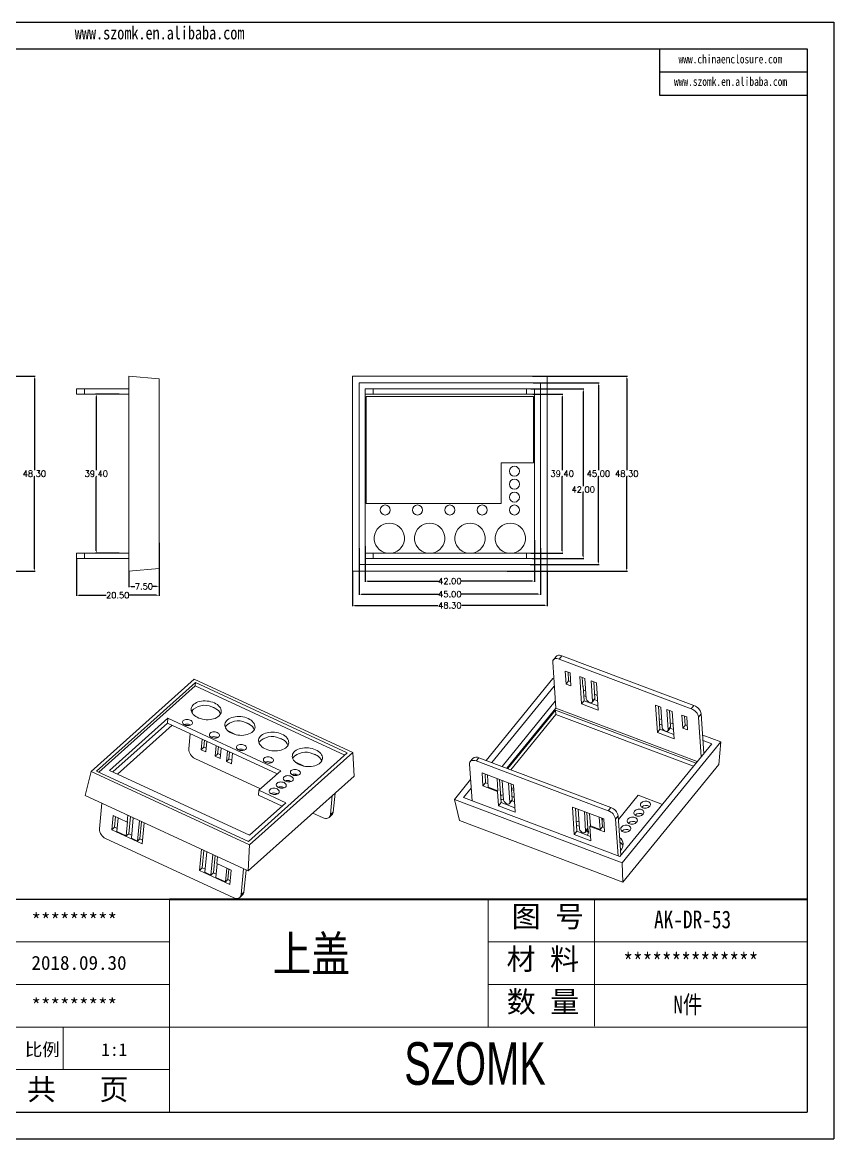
# Model space of a CAD drawing. Header units: inches. Extents: x 1392 to 2711, y 573 to 968.
# Drawn here: x 2183.6 to 2384.7, y 573 to 849.5 of the extents above; entities that cross this region are included whole.
import ezdxf

# ---------------------------------------------------------------- set-up
doc = ezdxf.new("R2010")
doc.units = ezdxf.units.IN
doc.layers.add('文字', color=81, linetype='Continuous')
doc.layers.add('粗实线', color=7, linetype='Continuous', lineweight=30)
doc.layers.add('细实线', color=3, linetype='Continuous', lineweight=9)
doc.styles.get("Standard").update_dxf_attribs({"font": 'txt', "bigfont": 'gbcbig.shx'})
doc.styles.add('宋体', font='', dxfattribs={"width": 0.8, "height": 3.5})
doc.styles.add('长仿宋', font='', dxfattribs={"width": 0.7, "height": 4})
doc.styles.get('宋体').set_extended_font_data('SimSun')
doc.styles.get('长仿宋').set_extended_font_data('SimSun')
doc.dimstyles.new('2', dxfattribs={"dimtxt": 1.5, "dimasz": 0.6, "dimexe": 0.18, "dimexo": 0.0625, "dimgap": 0.09, "dimtad": 0, "dimtih": 1, "dimtoh": 1, "dimzin": 0, "dimdsep": 46, "dimtxsty": 'Standard', "dimcen": 0, "dimadec": 0, "dimazin": 2, "dimtfac": 1, "dimtofl": 0, "dimtmove": 0, "dimatfit": 3, "dimfxl": 1, "dimtolj": 1, "dimtzin": 0, "dimarcsym": 0})

# ---------------------------------------------------------------- blocks, each defined once
blk = doc.blocks.new('*D318')
at = {"color": 0, "lineweight": -2, "transparency": 16777216}
for p, q in [((2162.52, 761.83), (2186.8, 761.83)), ((2186.62, 761.23), (2186.62, 738.52)), ((2186.62, 714.13), (2186.62, 736.84)), ((2157.01, 713.53), (2186.8, 713.53))]:
    blk.add_line(p, q, dxfattribs=at)
at = {"color": 0, "transparency": 16777216}
for points in [[(2186.52, 761.23), (2186.72, 761.23), (2186.62, 761.83)], [(2186.52, 714.13), (2186.72, 714.13), (2186.62, 713.53)]]:
    blk.add_solid(points, dxfattribs=at)
at = {"layer": 'Defpoints', "color": 0, "transparency": 16777216}
for p in [(2162.46, 761.83), (2186.62, 761.83), (2156.95, 713.53)]:
    blk.add_point(p, dxfattribs=at)
at = {"color": 0, "transparency": 16777216, "insert": (2186.62, 737.68), "char_height": 1.5, "attachment_point": 5}
blk.add_mtext('\\A1;48.30', dxfattribs=at)
blk = doc.blocks.new('*D327')
at = {"color": 0, "lineweight": -2, "transparency": 16777216}
for p, q in [((2210.02, 713.47), (2210.02, 709.58)), ((2217.52, 714.12), (2217.52, 709.58)), ((2210.62, 709.76), (2211.55, 709.76)), ((2216.92, 709.76), (2215.98, 709.76))]:
    blk.add_line(p, q, dxfattribs=at)
at = {"color": 0, "transparency": 16777216}
for points in [[(2210.62, 709.86), (2210.62, 709.66), (2210.02, 709.76)], [(2216.92, 709.86), (2216.92, 709.66), (2217.52, 709.76)]]:
    blk.add_solid(points, dxfattribs=at)
at = {"layer": 'Defpoints', "color": 0, "transparency": 16777216}
for p in [(2210.02, 713.53), (2217.52, 714.18), (2217.52, 709.76)]:
    blk.add_point(p, dxfattribs=at)
at = {"color": 0, "transparency": 16777216, "insert": (2213.77, 709.76), "char_height": 1.5, "attachment_point": 5}
blk.add_mtext('\\A1;7.50', dxfattribs=at)
blk = doc.blocks.new('*D328')
at = {"color": 0, "lineweight": -2, "transparency": 16777216}
for p, q in [((2217.52, 720.52), (2217.52, 707.39)), ((2197.02, 716.62), (2197.02, 707.39)), ((2197.62, 707.57), (2204.43, 707.57)), ((2216.92, 707.57), (2210.11, 707.57))]:
    blk.add_line(p, q, dxfattribs=at)
at = {"color": 0, "transparency": 16777216}
for points in [[(2197.62, 707.67), (2197.62, 707.47), (2197.02, 707.57)], [(2216.92, 707.67), (2216.92, 707.47), (2217.52, 707.57)]]:
    blk.add_solid(points, dxfattribs=at)
at = {"layer": 'Defpoints', "color": 0, "transparency": 16777216}
for p in [(2217.52, 720.59), (2197.02, 716.68), (2217.52, 707.57)]:
    blk.add_point(p, dxfattribs=at)
at = {"color": 0, "transparency": 16777216, "insert": (2207.27, 707.57), "char_height": 1.5, "attachment_point": 5}
blk.add_mtext('\\A1;20.50', dxfattribs=at)
blk = doc.blocks.new('*D329')
at = {"color": 0, "lineweight": -2, "transparency": 16777216}
for p, q in [((2207.67, 757.38), (2201.78, 757.38)), ((2201.96, 756.78), (2201.96, 738.52)), ((2201.96, 718.58), (2201.96, 736.84)), ((2207.67, 717.98), (2201.78, 717.98))]:
    blk.add_line(p, q, dxfattribs=at)
at = {"color": 0, "transparency": 16777216}
for points in [[(2201.86, 756.78), (2202.06, 756.78), (2201.96, 757.38)], [(2201.86, 718.58), (2202.06, 718.58), (2201.96, 717.98)]]:
    blk.add_solid(points, dxfattribs=at)
at = {"layer": 'Defpoints', "color": 0, "transparency": 16777216}
for p in [(2207.73, 757.38), (2201.96, 717.98), (2207.73, 717.98)]:
    blk.add_point(p, dxfattribs=at)
at = {"color": 0, "transparency": 16777216, "insert": (2201.96, 737.68), "char_height": 1.5, "attachment_point": 5}
blk.add_mtext('\\A1;39.40', dxfattribs=at)
blk = doc.blocks.new('*D343')
at = {"color": 0, "lineweight": -2, "transparency": 16777216}
for p, q in [((2268.57, 719.74), (2268.57, 710.9)), ((2310.57, 721.18), (2310.57, 710.9)), ((2269.17, 711.08), (2286.73, 711.08)), ((2309.97, 711.08), (2292.41, 711.08))]:
    blk.add_line(p, q, dxfattribs=at)
at = {"color": 0, "transparency": 16777216}
for points in [[(2269.17, 711.18), (2269.17, 710.98), (2268.57, 711.08)], [(2309.97, 711.18), (2309.97, 710.98), (2310.57, 711.08)]]:
    blk.add_solid(points, dxfattribs=at)
at = {"layer": 'Defpoints', "color": 0, "transparency": 16777216}
for p in [(2268.57, 719.8), (2310.57, 721.24), (2310.57, 711.08)]:
    blk.add_point(p, dxfattribs=at)
at = {"color": 0, "transparency": 16777216, "insert": (2289.57, 711.08), "char_height": 1.5, "attachment_point": 5}
blk.add_mtext('\\A1;42.00', dxfattribs=at)
blk = doc.blocks.new('*D344')
at = {"color": 0, "lineweight": -2, "transparency": 16777216}
for p, q in [((2267.07, 719.26), (2267.07, 707.65)), ((2312.07, 719.26), (2312.07, 707.65)), ((2267.67, 707.83), (2286.73, 707.83)), ((2311.47, 707.83), (2292.41, 707.83))]:
    blk.add_line(p, q, dxfattribs=at)
at = {"color": 0, "transparency": 16777216}
for points in [[(2267.67, 707.93), (2267.67, 707.73), (2267.07, 707.83)], [(2311.47, 707.93), (2311.47, 707.73), (2312.07, 707.83)]]:
    blk.add_solid(points, dxfattribs=at)
at = {"layer": 'Defpoints', "color": 0, "transparency": 16777216}
for p in [(2267.07, 719.33), (2312.07, 719.33), (2312.07, 707.83)]:
    blk.add_point(p, dxfattribs=at)
at = {"color": 0, "transparency": 16777216, "insert": (2289.57, 707.83), "char_height": 1.5, "attachment_point": 5}
blk.add_mtext('\\A1;45.00', dxfattribs=at)
blk = doc.blocks.new('*D345')
at = {"color": 0, "lineweight": -2, "transparency": 16777216}
for p, q in [((2265.42, 713.47), (2265.42, 704.87)), ((2313.72, 713.47), (2313.72, 704.87)), ((2266.02, 705.05), (2286.61, 705.05)), ((2313.12, 705.05), (2292.54, 705.05))]:
    blk.add_line(p, q, dxfattribs=at)
at = {"color": 0, "transparency": 16777216}
for points in [[(2266.02, 705.15), (2266.02, 704.95), (2265.42, 705.05)], [(2313.12, 705.15), (2313.12, 704.95), (2313.72, 705.05)]]:
    blk.add_solid(points, dxfattribs=at)
at = {"layer": 'Defpoints', "color": 0, "transparency": 16777216}
for p in [(2265.42, 713.53), (2313.72, 713.53), (2265.42, 705.05)]:
    blk.add_point(p, dxfattribs=at)
at = {"color": 0, "transparency": 16777216, "insert": (2289.57, 705.05), "char_height": 1.5, "attachment_point": 5}
blk.add_mtext('\\A1;48.30', dxfattribs=at)
blk = doc.blocks.new('*D346')
at = {"color": 0, "lineweight": -2, "transparency": 16777216}
for p, q in [((2310.18, 757.38), (2317.59, 757.38)), ((2317.41, 756.78), (2317.41, 738.52)), ((2317.41, 718.58), (2317.41, 736.84)), ((2309.63, 717.98), (2317.59, 717.98))]:
    blk.add_line(p, q, dxfattribs=at)
at = {"color": 0, "transparency": 16777216}
for points in [[(2317.31, 756.78), (2317.51, 756.78), (2317.41, 757.38)], [(2317.31, 718.58), (2317.51, 718.58), (2317.41, 717.98)]]:
    blk.add_solid(points, dxfattribs=at)
at = {"layer": 'Defpoints', "color": 0, "transparency": 16777216}
for p in [(2310.12, 757.38), (2317.41, 757.38), (2309.57, 717.98)]:
    blk.add_point(p, dxfattribs=at)
at = {"color": 0, "transparency": 16777216, "insert": (2317.41, 737.68), "char_height": 1.5, "attachment_point": 5}
blk.add_mtext('\\A1;39.40', dxfattribs=at)
blk = doc.blocks.new('*D347')
at = {"color": 0, "lineweight": -2, "transparency": 16777216}
for p, q in [((2309.63, 758.68), (2322.81, 758.68)), ((2322.63, 758.08), (2322.63, 734.6)), ((2322.63, 717.28), (2322.63, 732.92)), ((2310.03, 716.68), (2322.81, 716.68))]:
    blk.add_line(p, q, dxfattribs=at)
at = {"color": 0, "transparency": 16777216}
for points in [[(2322.53, 758.08), (2322.73, 758.08), (2322.63, 758.68)], [(2322.53, 717.28), (2322.73, 717.28), (2322.63, 716.68)]]:
    blk.add_solid(points, dxfattribs=at)
at = {"layer": 'Defpoints', "color": 0, "transparency": 16777216}
for p in [(2309.57, 758.68), (2309.97, 716.68), (2322.63, 716.68)]:
    blk.add_point(p, dxfattribs=at)
at = {"color": 0, "transparency": 16777216, "insert": (2322.63, 733.76), "char_height": 1.5, "attachment_point": 5}
blk.add_mtext('\\A1;42.00', dxfattribs=at)
blk = doc.blocks.new('*D348')
at = {"color": 0, "lineweight": -2, "transparency": 16777216}
for p, q in [((2310.25, 760.18), (2326.57, 760.18)), ((2326.39, 759.58), (2326.39, 738.52)), ((2326.39, 715.78), (2326.39, 736.84)), ((2309.51, 715.18), (2326.57, 715.18))]:
    blk.add_line(p, q, dxfattribs=at)
at = {"color": 0, "transparency": 16777216}
for points in [[(2326.29, 759.58), (2326.49, 759.58), (2326.39, 760.18)], [(2326.29, 715.78), (2326.49, 715.78), (2326.39, 715.18)]]:
    blk.add_solid(points, dxfattribs=at)
at = {"layer": 'Defpoints', "color": 0, "transparency": 16777216}
for p in [(2310.19, 760.18), (2326.39, 760.18), (2309.45, 715.18)]:
    blk.add_point(p, dxfattribs=at)
at = {"color": 0, "transparency": 16777216, "insert": (2326.39, 737.68), "char_height": 1.5, "attachment_point": 5}
blk.add_mtext('\\A1;45.00', dxfattribs=at)
blk = doc.blocks.new('*D349')
at = {"color": 0, "lineweight": -2, "transparency": 16777216}
for p, q in [((2310.06, 761.83), (2333.6, 761.83)), ((2333.42, 761.23), (2333.42, 738.52)), ((2333.42, 714.13), (2333.42, 736.84)), ((2303.81, 713.53), (2333.6, 713.53))]:
    blk.add_line(p, q, dxfattribs=at)
at = {"color": 0, "transparency": 16777216}
for points in [[(2333.32, 761.23), (2333.52, 761.23), (2333.42, 761.83)], [(2333.32, 714.13), (2333.52, 714.13), (2333.42, 713.53)]]:
    blk.add_solid(points, dxfattribs=at)
at = {"layer": 'Defpoints', "color": 0, "transparency": 16777216}
for p in [(2310, 761.83), (2333.42, 761.83), (2303.74, 713.53)]:
    blk.add_point(p, dxfattribs=at)
at = {"color": 0, "transparency": 16777216, "insert": (2333.42, 737.68), "char_height": 1.5, "attachment_point": 5}
blk.add_mtext('\\A1;48.30', dxfattribs=at)

msp = doc.modelspace()

# ---------------------------------------------------------------- linework, layer by layer
for p, q in [((1993.597, 849.489), (2384.692, 849.489)), ((2384.692, 849.489), (2384.692, 572.957)), ((2003.717, 842.905), (2378.108, 842.905)), ((2341.53, 842.905), (2341.53, 831.474)), ((2378.108, 842.905), (2378.108, 579.541)), ((2341.53, 837.189), (2378.108, 837.189)), ((2341.53, 831.474), (2378.108, 831.474)), ((2220.09, 632.214), (2141.081, 632.214)), ((2003.717, 579.541), (2378.108, 579.541)), ((1993.597, 572.957), (2384.692, 572.957))]:
    msp.add_line(p, q)
at = {"color": 7, "linetype": 'Continuous', "lineweight": 15}
for p, q in [((2210.018, 713.535), (2210.018, 761.835)), ((2210.018, 761.835), (2217.518, 761.185)), ((2217.518, 714.185), (2217.518, 761.185)), ((2265.422, 761.835), (2265.422, 713.535)), ((2313.722, 761.835), (2265.422, 761.835)), ((2313.722, 713.535), (2313.722, 761.835)), ((2197.018, 757.385), (2197.018, 758.685)), ((2199.018, 758.685), (2197.018, 758.685)), ((2199.018, 758.685), (2199.018, 757.385)), ((2199.018, 758.685), (2210.018, 758.685)), ((2267.072, 760.185), (2312.072, 760.185)), ((2267.072, 715.185), (2267.072, 760.185)), ((2270.572, 758.685), (2268.572, 758.685)), ((2268.572, 757.385), (2268.572, 758.685)), ((2270.572, 758.685), (2270.572, 757.385)), ((2308.572, 758.685), (2270.572, 758.685)), ((2308.572, 757.385), (2308.572, 758.685)), ((2310.572, 758.685), (2308.572, 758.685)), ((2310.572, 758.685), (2310.572, 757.385)), ((2312.072, 760.185), (2312.072, 715.185)), ((2197.018, 757.385), (2199.018, 757.385)), ((2210.018, 757.385), (2199.018, 757.385)), ((2268.572, 757.385), (2270.572, 757.385)), ((2268.572, 757.385), (2268.572, 717.985)), ((2268.822, 756.835), (2268.822, 730.335)), ((2310.322, 756.835), (2268.822, 756.835)), ((2270.572, 757.385), (2308.572, 757.385)), ((2308.572, 757.385), (2310.572, 757.385)), ((2310.322, 740.335), (2310.322, 756.835)), ((2310.572, 757.385), (2310.572, 717.985)), ((2302.322, 730.335), (2302.322, 740.335)), ((2302.322, 740.335), (2310.322, 740.335)), ((2268.822, 730.335), (2302.322, 730.335)), ((2197.018, 716.685), (2197.018, 717.985)), ((2197.018, 717.985), (2199.018, 717.985)), ((2197.018, 716.685), (2199.018, 716.685)), ((2199.018, 716.685), (2199.018, 717.985)), ((2199.018, 717.985), (2210.018, 717.985)), ((2199.018, 716.685), (2210.018, 716.685)), ((2268.572, 716.685), (2268.572, 717.985)), ((2268.572, 717.985), (2270.572, 717.985)), ((2268.572, 716.685), (2270.572, 716.685)), ((2270.572, 717.985), (2270.572, 716.685)), ((2270.572, 717.985), (2308.572, 717.985)), ((2270.572, 716.685), (2308.572, 716.685)), ((2308.572, 717.985), (2310.572, 717.985)), ((2308.572, 716.685), (2308.572, 717.985)), ((2308.572, 716.685), (2310.572, 716.685)), ((2310.572, 716.685), (2310.572, 717.985)), ((2210.018, 713.535), (2217.518, 714.185)), ((2265.422, 713.535), (2313.722, 713.535)), ((2312.072, 715.185), (2267.072, 715.185)), ((2315.889, 692.408), (2315.231, 691.601)), ((2317.343, 692.572), (2316.686, 691.766)), ((2316.686, 691.766), (2349.416, 679.429)), ((2350.074, 680.235), (2317.343, 692.572)), ((2315.059, 690.987), (2315.822, 679.56)), ((2318.145, 688.779), (2318.359, 685.565)), ((2319.351, 688.325), (2318.145, 688.779)), ((2200.672, 663.905), (2226.25, 686.794)), ((2202.052, 664.005), (2226.541, 685.92)), ((2226.25, 686.794), (2265.524, 668.602)), ((2226.541, 685.92), (2226.467, 685.137)), ((2226.541, 685.92), (2264.145, 668.502)), ((2315.121, 686.913), (2298.587, 666.642)), ((2315.336, 686.832), (2315.121, 686.913)), ((2318.359, 685.565), (2319.017, 686.372)), ((2319.017, 686.372), (2318.874, 688.504)), ((2319.493, 686.192), (2319.017, 686.372)), ((2319.565, 685.111), (2319.351, 688.325)), ((2323.054, 686.929), (2321.762, 687.416)), ((2321.762, 687.416), (2322.215, 680.631)), ((2322.533, 684.884), (2322.38, 687.183)), ((2323.388, 681.929), (2323.054, 686.929)), ((2325.897, 685.857), (2324.605, 686.344)), ((2324.605, 686.344), (2324.938, 681.345)), ((2325.495, 682.027), (2325.222, 686.111)), ((2326.35, 679.073), (2325.897, 685.857)), ((2202.579, 663.761), (2226.467, 685.137)), ((2226.467, 685.137), (2263.543, 667.964)), ((2300.008, 666.106), (2315.455, 685.045)), ((2318.359, 685.565), (2319.565, 685.111)), ((2322.634, 685.008), (2322.522, 685.05)), ((2322.634, 685.008), (2322.533, 684.884)), ((2322.873, 681.437), (2322.634, 685.008)), ((2323.26, 683.845), (2322.698, 684.057)), ((2302.515, 665.161), (2315.703, 681.332)), ((2322.873, 681.437), (2322.215, 680.631)), ((2322.215, 680.631), (2326.35, 679.073)), ((2322.79, 682.685), (2323.352, 682.473)), ((2326.277, 680.154), (2322.873, 681.437)), ((2324.861, 681.068), (2325.417, 681.751)), ((2324.938, 681.345), (2325.495, 682.027)), ((2325.382, 681.708), (2326.194, 681.402)), ((2326.103, 682.774), (2325.428, 683.028)), ((2340.539, 680.338), (2341.831, 679.851)), ((2340.539, 680.338), (2340.992, 673.554)), ((2225.818, 679.216), (2225.739, 678.387)), ((2231.608, 679.459), (2230.588, 679.932)), ((2315.822, 679.56), (2303.71, 664.711)), ((2315.759, 679.138), (2303.925, 664.63)), ((2315.83, 678.067), (2304.648, 664.357)), ((2350.601, 666.005), (2315.759, 679.138)), ((2315.759, 679.138), (2315.83, 678.067)), ((2315.822, 679.56), (2350.879, 666.346)), ((2349.95, 665.207), (2315.83, 678.067)), ((2341.65, 674.36), (2341.269, 680.063)), ((2342.165, 674.852), (2341.831, 679.851)), ((2343.382, 679.267), (2344.674, 678.78)), ((2343.382, 679.267), (2343.715, 674.268)), ((2343.999, 679.034), (2344.272, 674.95)), ((2345.127, 671.996), (2344.674, 678.78)), ((2347.085, 677.871), (2347.3, 674.657)), ((2347.085, 677.871), (2348.291, 677.416)), ((2347.703, 677.638), (2347.856, 675.339)), ((2349.416, 679.429), (2350.074, 680.235)), ((2351.892, 678.158), (2351.234, 677.351)), ((2351.892, 678.158), (2352.544, 668.388)), ((2205.263, 664.176), (2219.684, 677.081)), ((2206.054, 663.81), (2219.572, 675.907)), ((2220.747, 675.363), (2207.228, 663.265)), ((2219.684, 677.081), (2219.572, 675.907)), ((2219.572, 675.907), (2246.775, 663.307)), ((2219.684, 677.081), (2247.678, 664.115)), ((2225.12, 675.481), (2225.298, 675.383)), ((2239.965, 675.589), (2238.945, 676.061)), ((2342.037, 676.768), (2341.475, 676.98)), ((2341.566, 675.608), (2342.129, 675.396)), ((2343.715, 674.268), (2344.272, 674.95)), ((2344.879, 675.697), (2344.205, 675.951)), ((2347.856, 675.339), (2347.3, 674.657)), ((2348.434, 675.284), (2347.845, 675.506)), ((2348.506, 674.203), (2348.291, 677.416)), ((2351.887, 667.581), (2351.234, 677.351)), ((2225.252, 673.276), (2224.891, 669.491)), ((2231.805, 672.384), (2231.983, 672.286)), ((2231.872, 672.247), (2231.881, 672.346)), ((2234.507, 674.029), (2236.157, 673.265)), ((2236.157, 673.265), (2236.144, 673.129)), ((2248.321, 671.718), (2247.301, 672.191)), ((2340.992, 673.554), (2341.65, 674.36)), ((2340.992, 673.554), (2345.127, 671.996)), ((2345.054, 673.077), (2341.65, 674.36)), ((2343.638, 673.991), (2344.194, 674.673)), ((2344.159, 674.63), (2344.971, 674.324)), ((2348.506, 674.203), (2347.3, 674.657)), ((2356.723, 671.233), (2352.241, 672.922)), ((2227.928, 669.31), (2228.177, 671.922)), ((2228.635, 669.943), (2227.928, 669.31)), ((2229.098, 668.769), (2227.928, 669.31)), ((2228.635, 669.943), (2228.796, 671.634)), ((2228.635, 669.943), (2229.185, 669.689)), ((2229.346, 671.38), (2229.098, 668.769)), ((2231.437, 667.685), (2231.686, 670.296)), ((2232.036, 668.22), (2232.211, 670.053)), ((2232.94, 669.715), (2232.691, 667.104)), ((2238.49, 669.288), (2238.668, 669.19)), ((2354.467, 670.745), (2331.706, 642.838)), ((2332.292, 641.279), (2356.723, 671.233)), ((2352.333, 671.55), (2354.467, 670.745)), ((2356.723, 671.233), (2356.192, 665.685)), ((2226.413, 667.151), (2242.66, 659.625)), ((2232.036, 668.22), (2231.437, 667.685)), ((2232.691, 667.104), (2231.437, 667.685)), ((2232.05, 668.362), (2232.779, 668.024)), ((2234.195, 666.408), (2234.444, 669.019)), ((2234.794, 666.943), (2234.195, 666.408)), ((2234.794, 666.943), (2234.968, 668.776)), ((2234.807, 667.085), (2235.536, 666.747)), ((2235.697, 668.438), (2235.448, 665.827)), ((2264.145, 668.502), (2239.655, 646.588)), ((2265.524, 668.602), (2239.946, 645.714)), ((2256.677, 667.848), (2255.657, 668.32)), ((2265.862, 662.795), (2265.524, 668.602)), ((2295.302, 667.167), (2294.645, 666.361)), ((2296.757, 667.332), (2296.099, 666.525)), ((2296.099, 666.525), (2328.83, 654.189)), ((2296.757, 667.332), (2329.487, 654.995)), ((2200.672, 663.905), (2199.216, 657.968)), ((2239.946, 645.714), (2200.672, 663.905)), ((2239.655, 646.588), (2202.052, 664.005)), ((2239.941, 648.113), (2205.263, 664.176)), ((2235.448, 665.827), (2234.195, 666.408)), ((2247.678, 664.115), (2242.236, 659.245)), ((2245.175, 666.191), (2245.353, 666.093)), ((2251.219, 666.288), (2253.513, 665.226)), ((2295.08, 656.643), (2294.472, 665.746)), ((2332.419, 636.537), (2356.192, 665.685)), ((2265.862, 662.795), (2239.576, 639.273)), ((2249.853, 661.334), (2249.881, 661.626)), ((2250.118, 661.537), (2250.297, 661.439)), ((2250.662, 663.03), (2250.68, 663.225)), ((2251.344, 663.244), (2251.309, 662.886)), ((2251.86, 663.095), (2252.038, 662.997)), ((2294.728, 661.911), (2290.69, 656.96)), ((2297.558, 663.539), (2305.31, 660.617)), ((2297.558, 663.539), (2297.773, 660.325)), ((2298.43, 661.131), (2297.773, 660.325)), ((2298.288, 663.264), (2298.43, 661.131)), ((2298.43, 661.131), (2299.019, 660.91)), ((2299.08, 659.995), (2298.876, 663.042)), ((2301.288, 662.133), (2301.492, 659.086)), ((2301.906, 661.9), (2302.286, 656.197)), ((2302.903, 656.813), (2302.58, 661.646)), ((2304.13, 661.062), (2304.453, 656.229)), ((2242.124, 658.071), (2242.236, 659.245)), ((2242.236, 659.245), (2248.921, 656.149)), ((2246.635, 658.42), (2246.814, 658.322)), ((2248.377, 659.978), (2248.555, 659.88)), ((2260.695, 653.868), (2261.143, 658.572)), ((2292.946, 657.447), (2294.869, 659.805)), ((2297.773, 660.325), (2301.39, 658.962)), ((2301.492, 659.086), (2299.08, 659.995)), ((2301.39, 658.962), (2301.492, 659.086)), ((2301.39, 658.962), (2301.629, 655.391)), ((2304.748, 660.829), (2305.01, 656.911)), ((2304.835, 660.796), (2304.754, 660.744)), ((2304.842, 659.424), (2304.979, 659.363)), ((2305.763, 653.833), (2305.31, 660.617)), ((2239.576, 639.273), (2199.216, 657.968)), ((2203.35, 656.053), (2202.742, 649.67)), ((2248.921, 656.149), (2239.941, 648.113)), ((2242.124, 658.071), (2248.018, 655.341)), ((2259.987, 653.235), (2260.436, 657.939)), ((2290.69, 656.96), (2332.292, 641.279)), ((2290.69, 656.96), (2291.936, 651.796)), ((2331.706, 642.838), (2292.946, 657.447)), ((2301.629, 655.391), (2302.286, 656.197)), ((2301.629, 655.391), (2305.763, 653.833)), ((2302.286, 656.197), (2305.691, 654.914)), ((2304.375, 655.952), (2304.932, 656.634)), ((2305.01, 656.911), (2304.453, 656.229)), ((2331.365, 652.02), (2336.267, 658.03)), ((2336.267, 658.03), (2342.255, 655.773)), ((2206.114, 653.013), (2205.778, 649.49)), ((2209.624, 651.387), (2206.114, 653.013)), ((2206.486, 650.123), (2206.734, 652.726)), ((2209.784, 653.073), (2209.624, 651.387)), ((2209.995, 648.497), (2210.404, 652.785)), ((2255.614, 653.625), (2258.167, 652.443)), ((2259.65, 652.518), (2260.357, 653.151)), ((2260.695, 653.868), (2259.987, 653.235)), ((2327.705, 652.176), (2319.953, 655.098)), ((2319.953, 655.098), (2320.406, 648.314)), ((2320.683, 654.823), (2321.063, 649.12)), ((2321.68, 649.736), (2321.357, 654.569)), ((2322.907, 653.984), (2323.23, 649.152)), ((2323.525, 653.752), (2323.786, 649.834)), ((2324.403, 650.45), (2324.199, 653.497)), ((2328.83, 654.189), (2329.487, 654.995)), ((2330.648, 652.111), (2331.305, 652.917)), ((2331.305, 652.917), (2331.958, 643.147)), ((2205.778, 649.49), (2206.486, 650.123)), ((2207.131, 649.824), (2206.486, 650.123)), ((2207.057, 649.045), (2207.379, 652.427)), ((2209.732, 651.485), (2209.397, 647.961)), ((2209.624, 651.387), (2209.732, 651.485)), ((2210.65, 647.381), (2211.133, 652.448)), ((2212.637, 651.751), (2212.154, 646.684)), ((2212.753, 647.22), (2213.161, 651.508)), ((2213.299, 646.006), (2213.795, 651.215)), ((2291.936, 651.796), (2332.419, 636.537)), ((2324.302, 650.326), (2324.403, 650.45)), ((2324.54, 646.755), (2324.302, 650.326)), ((2324.302, 650.326), (2327.919, 648.963)), ((2326.815, 649.541), (2324.403, 650.45)), ((2326.611, 652.588), (2326.815, 649.541)), ((2326.815, 649.541), (2327.371, 650.223)), ((2327.229, 652.356), (2327.371, 650.223)), ((2327.258, 651.91), (2327.303, 651.877)), ((2327.847, 650.044), (2327.371, 650.223)), ((2327.919, 648.963), (2327.705, 652.176)), ((2330.648, 652.111), (2331.256, 643.008)), ((2236.018, 632.622), (2204.264, 647.33)), ((2205.778, 649.49), (2213.299, 646.006)), ((2209.397, 647.961), (2207.057, 649.045)), ((2209.397, 647.961), (2209.995, 648.497)), ((2210.724, 648.16), (2209.995, 648.497)), ((2212.154, 646.684), (2210.65, 647.381)), ((2212.154, 646.684), (2212.753, 647.22)), ((2213.387, 646.926), (2212.753, 647.22)), ((2321.063, 649.12), (2320.406, 648.314)), ((2320.406, 648.314), (2324.54, 646.755)), ((2321.063, 649.12), (2324.468, 647.837)), ((2323.152, 648.875), (2323.709, 649.557)), ((2323.23, 649.152), (2323.786, 649.834)), ((2228.001, 644.635), (2227.505, 639.426)), ((2228.212, 640.06), (2228.621, 644.348)), ((2239.576, 639.273), (2239.946, 645.714)), ((2229.349, 644.01), (2228.867, 638.943)), ((2230.371, 638.247), (2230.854, 643.313)), ((2230.97, 638.782), (2231.378, 643.071)), ((2231.851, 641.092), (2232.012, 642.777)), ((2228.212, 640.06), (2227.505, 639.426)), ((2227.505, 639.426), (2235.025, 635.943)), ((2228.212, 640.06), (2228.941, 639.722)), ((2228.867, 638.943), (2230.371, 638.247)), ((2231.947, 641.048), (2231.624, 637.666)), ((2235.361, 639.466), (2231.851, 641.092)), ((2233.964, 636.582), (2234.286, 639.964)), ((2234.563, 637.118), (2234.811, 639.721)), ((2235.025, 635.943), (2235.361, 639.466)), ((2237.838, 633.414), (2238.446, 639.797)), ((2239.066, 639.51), (2238.545, 634.047)), ((2332.292, 641.279), (2332.419, 636.537)), ((2230.97, 638.782), (2230.371, 638.247)), ((2230.97, 638.782), (2231.699, 638.445)), ((2231.624, 637.666), (2233.964, 636.582)), ((2234.563, 637.118), (2233.964, 636.582)), ((2234.563, 637.118), (2235.113, 636.863)), ((2237.5, 632.698), (2238.208, 633.331)), ((2237.838, 633.414), (2238.545, 634.047))]:
    msp.add_line(p, q, dxfattribs=at)
at = {"color": 7, "linetype": 'Continuous', "lineweight": 15, "flags": 128}
for points in [[(2315.059, 690.987), (2315.068, 691.225), (2315.13, 691.436), (2315.242, 691.614), (2315.4, 691.753), (2315.601, 691.849), (2315.837, 691.899), (2316.102, 691.901), (2316.388, 691.857), (2316.686, 691.766)], [(2317.343, 692.572), (2317.046, 692.663), (2316.76, 692.708), (2316.495, 692.705), (2316.258, 692.655), (2316.058, 692.559), (2315.899, 692.42), (2315.889, 692.408)], [(2231.237, 680.895), (2230.82, 681.065), (2230.376, 681.203), (2229.912, 681.306), (2229.437, 681.372), (2228.958, 681.4), (2228.483, 681.39), (2228.019, 681.342), (2227.575, 681.256), (2227.157, 681.135), (2226.773, 680.979), (2226.429, 680.793), (2226.13, 680.577), (2225.882, 680.338), (2225.688, 680.077), (2225.551, 679.8), (2225.474, 679.51), (2225.459, 679.214), (2225.505, 678.915), (2225.611, 678.619), (2225.777, 678.33), (2225.998, 678.053), (2226.272, 677.792), (2226.594, 677.553), (2226.959, 677.339), (2227.361, 677.153), (2227.793, 676.998), (2228.247, 676.878), (2228.718, 676.793), (2229.196, 676.746), (2229.674, 676.737), (2230.144, 676.766), (2230.599, 676.833), (2231.031, 676.937), (2231.433, 677.075), (2231.798, 677.247), (2232.12, 677.448), (2232.394, 677.676), (2232.616, 677.927), (2232.781, 678.196), (2232.888, 678.48), (2232.934, 678.774), (2232.919, 679.072), (2232.843, 679.37), (2232.706, 679.664), (2232.513, 679.947), (2232.264, 680.216), (2231.966, 680.467), (2231.621, 680.694), (2231.237, 680.895)], [(2324.938, 681.345), (2324.923, 681.189), (2324.856, 681.063), (2324.742, 680.976), (2324.588, 680.935), (2324.405, 680.941), (2324.206, 680.995), (2324.004, 681.092), (2323.813, 681.227), (2323.645, 681.389), (2323.513, 681.569), (2323.426, 681.753), (2323.388, 681.929)], [(2325.495, 682.027), (2325.48, 681.871), (2325.417, 681.751)], [(2239.594, 677.024), (2239.176, 677.195), (2238.732, 677.332), (2238.269, 677.435), (2237.793, 677.501), (2237.314, 677.529), (2236.839, 677.519), (2236.375, 677.471), (2235.931, 677.386), (2235.514, 677.264), (2235.13, 677.109), (2234.785, 676.922), (2234.486, 676.707), (2234.238, 676.467), (2234.044, 676.206), (2233.907, 675.929), (2233.831, 675.64), (2233.815, 675.343), (2233.861, 675.044), (2233.968, 674.748), (2234.133, 674.459), (2234.355, 674.182), (2234.629, 673.922), (2234.951, 673.683), (2235.316, 673.468), (2235.717, 673.282), (2236.149, 673.128), (2236.603, 673.007), (2237.074, 672.923), (2237.552, 672.875), (2238.03, 672.866), (2238.501, 672.896), (2238.955, 672.963), (2239.387, 673.066), (2239.789, 673.205), (2240.154, 673.376), (2240.476, 673.578), (2240.75, 673.806), (2240.972, 674.056), (2241.138, 674.326), (2241.244, 674.61), (2241.291, 674.903), (2241.275, 675.202), (2241.199, 675.5), (2241.063, 675.793), (2240.869, 676.077), (2240.62, 676.346), (2240.322, 676.596), (2239.978, 676.823), (2239.594, 677.024)], [(2225.232, 676.655), (2224.982, 676.748), (2224.711, 676.805), (2224.432, 676.824), (2224.159, 676.804), (2223.906, 676.746), (2223.685, 676.654), (2223.507, 676.53), (2223.382, 676.383), (2223.315, 676.218), (2223.311, 676.045), (2223.368, 675.872), (2223.485, 675.708), (2223.656, 675.561), (2223.871, 675.438), (2224.121, 675.345), (2224.392, 675.288), (2224.671, 675.269), (2224.944, 675.289), (2225.197, 675.346), (2225.419, 675.439), (2225.596, 675.563), (2225.721, 675.71), (2225.788, 675.875), (2225.792, 676.048), (2225.735, 676.221), (2225.618, 676.385), (2225.447, 676.532), (2225.232, 676.655)], [(2343.715, 674.268), (2343.7, 674.111), (2343.633, 673.986), (2343.519, 673.899), (2343.365, 673.857), (2343.182, 673.864), (2342.983, 673.917), (2342.781, 674.015), (2342.59, 674.15), (2342.422, 674.312), (2342.29, 674.492), (2342.203, 674.676), (2342.165, 674.852)], [(2344.272, 674.95), (2344.256, 674.794), (2344.194, 674.673)], [(2231.917, 673.559), (2231.667, 673.651), (2231.396, 673.708), (2231.117, 673.728), (2230.844, 673.708), (2230.591, 673.65), (2230.37, 673.557), (2230.192, 673.434), (2230.067, 673.286), (2230, 673.122), (2229.996, 672.949), (2230.053, 672.776), (2230.17, 672.611), (2230.341, 672.464), (2230.556, 672.341), (2230.806, 672.249), (2231.077, 672.192), (2231.356, 672.172), (2231.629, 672.192), (2231.882, 672.25), (2232.104, 672.343), (2232.281, 672.466), (2232.406, 672.614), (2232.473, 672.778), (2232.477, 672.951), (2232.42, 673.124), (2232.303, 673.289), (2232.132, 673.436), (2231.917, 673.559)], [(2247.95, 673.154), (2247.532, 673.324), (2247.088, 673.462), (2246.625, 673.565), (2246.15, 673.631), (2245.67, 673.659), (2245.195, 673.649), (2244.732, 673.601), (2244.287, 673.515), (2243.87, 673.394), (2243.486, 673.238), (2243.141, 673.052), (2242.843, 672.837), (2242.594, 672.597), (2242.4, 672.336), (2242.264, 672.059), (2242.187, 671.769), (2242.171, 671.473), (2242.217, 671.174), (2242.324, 670.878), (2242.489, 670.589), (2242.711, 670.312), (2242.985, 670.051), (2243.307, 669.812), (2243.672, 669.598), (2244.073, 669.412), (2244.505, 669.257), (2244.96, 669.137), (2245.43, 669.052), (2245.908, 669.005), (2246.386, 668.996), (2246.857, 669.025), (2247.312, 669.092), (2247.743, 669.196), (2248.145, 669.334), (2248.51, 669.506), (2248.832, 669.707), (2249.107, 669.935), (2249.328, 670.186), (2249.494, 670.455), (2249.601, 670.739), (2249.647, 671.033), (2249.632, 671.331), (2249.555, 671.629), (2249.419, 671.923), (2249.225, 672.206), (2248.977, 672.475), (2248.678, 672.726), (2248.334, 672.953), (2247.95, 673.154)], [(2238.602, 670.462), (2238.352, 670.555), (2238.081, 670.612), (2237.802, 670.631), (2237.529, 670.611), (2237.276, 670.554), (2237.055, 670.461), (2236.877, 670.337), (2236.752, 670.19), (2236.685, 670.025), (2236.681, 669.852), (2236.738, 669.679), (2236.855, 669.515), (2237.026, 669.368), (2237.241, 669.245), (2237.491, 669.152), (2237.762, 669.095), (2238.041, 669.076), (2238.314, 669.096), (2238.567, 669.154), (2238.788, 669.246), (2238.966, 669.37), (2239.091, 669.517), (2239.158, 669.682), (2239.162, 669.855), (2239.105, 670.028), (2238.988, 670.192), (2238.817, 670.339), (2238.602, 670.462)], [(2256.306, 669.283), (2255.889, 669.454), (2255.445, 669.591), (2254.981, 669.694), (2254.506, 669.76), (2254.027, 669.788), (2253.551, 669.778), (2253.088, 669.73), (2252.644, 669.645), (2252.226, 669.523), (2251.842, 669.368), (2251.498, 669.181), (2251.199, 668.966), (2250.95, 668.726), (2250.756, 668.465), (2250.62, 668.188), (2250.543, 667.899), (2250.528, 667.602), (2250.574, 667.303), (2250.68, 667.007), (2250.846, 666.718), (2251.067, 666.441), (2251.341, 666.181), (2251.663, 665.942), (2252.028, 665.727), (2252.43, 665.541), (2252.861, 665.387), (2253.316, 665.266), (2253.786, 665.182), (2254.265, 665.134), (2254.743, 665.125), (2255.213, 665.155), (2255.668, 665.222), (2256.1, 665.325), (2256.501, 665.464), (2256.866, 665.635), (2257.189, 665.837), (2257.463, 666.065), (2257.685, 666.315), (2257.85, 666.585), (2257.957, 666.869), (2258.003, 667.162), (2257.988, 667.461), (2257.911, 667.759), (2257.775, 668.052), (2257.581, 668.336), (2257.333, 668.605), (2257.034, 668.855), (2256.69, 669.082), (2256.306, 669.283)], [(2245.287, 667.366), (2245.037, 667.458), (2244.766, 667.516), (2244.487, 667.535), (2244.214, 667.515), (2243.961, 667.457), (2243.74, 667.364), (2243.562, 667.241), (2243.437, 667.093), (2243.37, 666.929), (2243.366, 666.756), (2243.423, 666.583), (2243.54, 666.419), (2243.711, 666.271), (2243.926, 666.148), (2244.176, 666.056), (2244.447, 665.999), (2244.726, 665.98), (2244.999, 665.999), (2245.252, 666.057), (2245.473, 666.15), (2245.651, 666.273), (2245.776, 666.421), (2245.843, 666.585), (2245.847, 666.758), (2245.79, 666.931), (2245.673, 667.096), (2245.502, 667.243), (2245.287, 667.366)], [(2294.472, 665.746), (2294.482, 665.984), (2294.543, 666.196), (2294.655, 666.373), (2294.814, 666.512), (2295.014, 666.609), (2295.251, 666.659), (2295.516, 666.661), (2295.802, 666.616), (2296.099, 666.525)], [(2251.972, 664.27), (2251.722, 664.362), (2251.451, 664.419), (2251.172, 664.438), (2250.899, 664.419), (2250.646, 664.361), (2250.425, 664.268), (2250.247, 664.145), (2250.122, 663.997), (2250.055, 663.833), (2250.051, 663.659), (2250.108, 663.486), (2250.225, 663.322), (2250.396, 663.175), (2250.611, 663.052), (2250.861, 662.96), (2251.132, 662.902), (2251.411, 662.883), (2251.684, 662.903), (2251.937, 662.961), (2252.158, 663.054), (2252.336, 663.177), (2252.461, 663.325), (2252.528, 663.489), (2252.532, 663.662), (2252.475, 663.835), (2252.358, 663.999), (2252.187, 664.147), (2251.972, 664.27)], [(2248.489, 661.153), (2248.239, 661.245), (2247.968, 661.302), (2247.689, 661.322), (2247.416, 661.302), (2247.163, 661.244), (2246.942, 661.151), (2246.764, 661.028), (2246.639, 660.88), (2246.572, 660.716), (2246.568, 660.543), (2246.625, 660.37), (2246.742, 660.205), (2246.913, 660.058), (2247.128, 659.935), (2247.378, 659.843), (2247.649, 659.786), (2247.928, 659.766), (2248.201, 659.786), (2248.454, 659.844), (2248.676, 659.937), (2248.853, 660.06), (2248.978, 660.208), (2249.045, 660.372), (2249.049, 660.545), (2248.992, 660.718), (2248.875, 660.883), (2248.704, 661.03), (2248.489, 661.153)], [(2250.23, 662.711), (2249.981, 662.804), (2249.71, 662.861), (2249.431, 662.88), (2249.158, 662.86), (2248.904, 662.802), (2248.683, 662.71), (2248.505, 662.586), (2248.38, 662.439), (2248.314, 662.274), (2248.309, 662.101), (2248.367, 661.928), (2248.484, 661.764), (2248.654, 661.617), (2248.87, 661.494), (2249.119, 661.401), (2249.39, 661.344), (2249.669, 661.325), (2249.943, 661.345), (2250.196, 661.402), (2250.417, 661.495), (2250.595, 661.619), (2250.72, 661.766), (2250.786, 661.931), (2250.791, 662.104), (2250.733, 662.277), (2250.616, 662.441), (2250.446, 662.588), (2250.23, 662.711)], [(2246.747, 659.594), (2246.498, 659.687), (2246.227, 659.744), (2245.948, 659.763), (2245.675, 659.743), (2245.421, 659.686), (2245.2, 659.593), (2245.023, 659.469), (2244.897, 659.322), (2244.831, 659.157), (2244.826, 658.984), (2244.884, 658.811), (2245.001, 658.647), (2245.171, 658.5), (2245.387, 658.377), (2245.636, 658.284), (2245.907, 658.227), (2246.186, 658.208), (2246.46, 658.228), (2246.713, 658.286), (2246.934, 658.378), (2247.112, 658.502), (2247.237, 658.649), (2247.303, 658.814), (2247.308, 658.987), (2247.25, 659.16), (2247.133, 659.324), (2246.963, 659.471), (2246.747, 659.594)], [(2304.979, 659.363), (2305.235, 659.292), (2305.4, 659.27)], [(2302.903, 656.813), (2302.94, 656.637), (2303.028, 656.453), (2303.16, 656.273), (2303.328, 656.111), (2303.519, 655.976), (2303.721, 655.878), (2303.92, 655.825), (2304.103, 655.818), (2304.256, 655.86), (2304.371, 655.947), (2304.438, 656.073), (2304.453, 656.229)], [(2305.01, 656.911), (2304.994, 656.755), (2304.932, 656.634)], [(2337.397, 654.928), (2337.653, 654.857), (2337.927, 654.829), (2338.207, 654.844), (2338.477, 654.903), (2338.725, 655.001), (2338.939, 655.135), (2339.106, 655.297), (2339.22, 655.48), (2339.274, 655.674), (2339.266, 655.869), (2339.195, 656.056), (2339.066, 656.226), (2338.886, 656.369), (2338.662, 656.478), (2338.406, 656.549), (2338.132, 656.578), (2337.853, 656.562), (2337.582, 656.504), (2337.334, 656.405), (2337.121, 656.271), (2336.953, 656.109), (2336.839, 655.926), (2336.785, 655.733), (2336.794, 655.537), (2336.864, 655.35), (2336.993, 655.181), (2337.174, 655.038), (2337.397, 654.928)], [(2258.167, 652.443), (2258.46, 652.332), (2258.748, 652.272), (2259.023, 652.265), (2259.276, 652.312), (2259.501, 652.409), (2259.689, 652.555), (2259.836, 652.746), (2259.936, 652.974), (2259.987, 653.235)], [(2335.779, 652.944), (2336.034, 652.873), (2336.309, 652.844), (2336.588, 652.86), (2336.859, 652.918), (2337.107, 653.017), (2337.32, 653.151), (2337.488, 653.313), (2337.601, 653.496), (2337.655, 653.69), (2337.647, 653.885), (2337.577, 654.072), (2337.448, 654.241), (2337.267, 654.384), (2337.043, 654.494), (2336.788, 654.565), (2336.514, 654.593), (2336.234, 654.578), (2335.963, 654.519), (2335.715, 654.421), (2335.502, 654.287), (2335.334, 654.125), (2335.221, 653.942), (2335.167, 653.748), (2335.175, 653.553), (2335.245, 653.366), (2335.374, 653.196), (2335.555, 653.053), (2335.779, 652.944)], [(2332.542, 648.975), (2332.797, 648.904), (2333.071, 648.875), (2333.351, 648.891), (2333.621, 648.949), (2333.87, 649.048), (2334.083, 649.182), (2334.251, 649.344), (2334.364, 649.527), (2334.418, 649.721), (2334.41, 649.916), (2334.339, 650.103), (2334.211, 650.272), (2334.03, 650.415), (2333.806, 650.525), (2333.551, 650.596), (2333.276, 650.624), (2332.997, 650.609), (2332.726, 650.55), (2332.478, 650.452), (2332.265, 650.318), (2332.097, 650.156), (2331.983, 649.973), (2331.929, 649.779), (2331.938, 649.584), (2332.008, 649.397), (2332.137, 649.227), (2332.318, 649.084), (2332.542, 648.975)], [(2334.16, 650.959), (2334.416, 650.888), (2334.69, 650.86), (2334.969, 650.875), (2335.24, 650.934), (2335.488, 651.032), (2335.701, 651.166), (2335.869, 651.328), (2335.983, 651.511), (2336.037, 651.705), (2336.028, 651.9), (2335.958, 652.087), (2335.829, 652.257), (2335.648, 652.4), (2335.425, 652.509), (2335.169, 652.58), (2334.895, 652.609), (2334.615, 652.593), (2334.345, 652.535), (2334.097, 652.436), (2333.883, 652.302), (2333.716, 652.14), (2333.602, 651.957), (2333.548, 651.764), (2333.556, 651.568), (2333.627, 651.381), (2333.756, 651.212), (2333.936, 651.069), (2334.16, 650.959)], [(2321.68, 649.736), (2321.717, 649.56), (2321.805, 649.376), (2321.937, 649.196), (2322.104, 649.033), (2322.296, 648.899), (2322.498, 648.801), (2322.697, 648.747), (2322.88, 648.741), (2323.033, 648.783), (2323.148, 648.869), (2323.215, 648.995), (2323.23, 649.152)], [(2323.786, 649.834), (2323.771, 649.677), (2323.709, 649.557)], [(2237.838, 633.414), (2237.787, 633.154), (2237.686, 632.925), (2237.539, 632.735), (2237.351, 632.588), (2237.127, 632.491), (2236.873, 632.445), (2236.598, 632.452), (2236.31, 632.511), (2236.018, 632.622)]]:
    msp.add_lwpolyline(points, dxfattribs=at)
at = {"color": 7, "linetype": 'Continuous', "lineweight": 15}
for centre in [(2305.572, 738.285), (2305.572, 735.085), (2305.572, 731.885), (2273.572, 728.685), (2281.572, 728.685), (2289.572, 728.685), (2297.572, 728.685), (2305.572, 728.685)]:
    msp.add_circle(centre, 1.25, dxfattribs=at)
for centre, radius, start, end in [((2274.572, 721.685), 3.75, 279.36679, 260.63321), ((2284.572, 721.685), 3.75, 279.36679, 260.63321), ((2294.572, 721.685), 3.75, 279.36679, 260.63321), ((2304.572, 721.685), 3.75, 279.36679, 260.63321), ((2228.803, 675.982), 4.335, 65.67862, 139.01334), ((2229.128, 675.441), 4.722, 58.31157, 71.9826), ((2230.37, 677.236), 2.545, 20.74668, 60.89893), ((2348.534, 676.822), 2.752, 11.08396, 71.29176), ((2349.167, 677.608), 2.78, 11.41153, 70.96419), ((2224.341, 673.801), 1.852, 65.11527, 110.47475), ((2237.159, 672.111), 4.335, 65.67862, 139.01334), ((2237.484, 671.571), 4.722, 58.31157, 71.9826), ((2238.727, 673.365), 2.545, 20.74668, 60.89893), ((2231.026, 670.704), 1.852, 65.11527, 110.47475), ((2245.516, 668.241), 4.335, 65.67862, 139.01334), ((2245.84, 667.7), 4.722, 58.31157, 71.9826), ((2227.462, 669.498), 2.571, 180.16245, 245.92181), ((2237.711, 667.608), 1.852, 65.11527, 110.47475), ((2247.083, 669.495), 2.545, 20.74668, 60.89893), ((2253.872, 664.37), 4.335, 65.67862, 139.01334), ((2254.196, 663.83), 4.722, 58.31157, 71.9826), ((2255.439, 665.624), 2.545, 20.74668, 60.89893), ((2296.148, 666.199), 1.286, 61.74854, 131.13429), ((2244.396, 664.512), 1.852, 65.11527, 110.47475), ((2249.339, 659.857), 1.852, 65.11527, 110.47475), ((2251.081, 661.415), 1.852, 65.11527, 110.47475), ((2245.856, 656.74), 1.852, 65.11527, 110.47475), ((2247.598, 658.298), 1.852, 65.11527, 110.47475), ((2305.677, 658.413), 1.521, 102.08959, 124.05043), ((2303.113, 652.754), 5.343, 93.17094, 100.21912), ((2303.185, 651.684), 5.342, 93.17001, 100.22006), ((2303.54, 654.317), 3.712, 57.74161, 67.61697), ((2303.603, 653.231), 3.729, 57.75272, 68.44872), ((2338.147, 653.941), 1.576, 55.09001, 132.55003), ((2259.635, 653.93), 1.062, 312.87484, 356.66027), ((2327.947, 651.582), 2.752, 11.08396, 71.29176), ((2328.605, 652.388), 2.752, 11.08396, 71.29176), ((2336.529, 651.957), 1.576, 55.09001, 132.55003), ((2320.379, 646.677), 4.926, 76.0729, 83.93773), ((2320.45, 645.603), 4.928, 76.07482, 83.93581), ((2326.725, 652.453), 0.816, 311.2067, 345.44269), ((2334.91, 649.972), 1.576, 55.09001, 132.55003), ((2205.297, 649.667), 2.555, 179.92791, 246.15635), ((2321.833, 647.916), 2.166, 20.90274, 39.71954), ((2321.981, 649.1), 1.921, 330.19652, 20.01828), ((2330.452, 645.846), 2.049, 314.01309, 53.62696), ((2333.291, 647.988), 1.576, 55.09001, 132.55003), ((2330.289, 644.582), 2.345, 21.53321, 51.79297), ((2237.485, 634.109), 1.062, 312.87484, 356.66027)]:
    msp.add_arc(centre, radius, start, end, dxfattribs=at)
at = {"layer": '粗实线', "color": 7, "lineweight": 40}
msp.add_line((2378.108, 632.214), (2220.09, 632.214), dxfattribs=at)
at = {"layer": '细实线', "color": 7}
for p, q in [((2220.09, 632.214), (2220.09, 579.541)), ((2299.099, 632.214), (2299.099, 600.61)), ((2325.435, 632.214), (2325.435, 600.832)), ((2220.09, 621.679), (2141.081, 621.679)), ((2378.108, 621.679), (2299.099, 621.679)), ((2220.09, 611.144), (2141.081, 611.144)), ((2378.108, 611.144), (2299.099, 611.144)), ((2378.108, 600.61), (2141.081, 600.61)), ((2193.753, 600.61), (2193.753, 590.075)), ((2220.09, 590.075), (2141.081, 590.075))]:
    msp.add_line(p, q, dxfattribs=at)

# ---------------------------------------------------------------- texts
at = {"width": 1969.02996, "attachment_point": 1}
for s, insert, char_height in [('{\\fSimHei|b0|i0|c134|p49;*********}', (2185.896, 628.778), 3.46447), ('{\\fSimHei|b0|i0|c134|p49;2018.\\fSimHei|b0|i0|c0|p49;09\\fSimHei|b0|i0|c134|p49;.\\fSimHei|b0|i0|c0|p49;30}', (2185.896, 618.244), 3.464466), ('{\\fSimHei|b0|i0|c134|p49;*********}', (2185.896, 607.709), 3.46447)]:
    msp.add_mtext(s, dxfattribs=dict(at, insert=insert, char_height=char_height))
at = {"layer": '文字', "color": 0, "attachment_point": 1, "style": '宋体'}
for s, insert, char_height, width in [('www.szomk.en.alibaba.com', (2196.635, 848.48), 3.21889, 56.55282), ('www.chinaenclosure.com', (2346.242, 841.457), 2.14593, 37.70188), ('www.szomk.en.alibaba.com', (2345.121, 835.9), 2.14593, 37.70188), ('{\\H1.111x;AK-DR-53}', (2340.175, 629.462), 3.95046, 45.67172), ('上盖', (2245.662, 623.119), 8.7788, 112.23371), ('{\\H1.111x;**************}', (2332.576, 618.927), 3.95046, 45.67172), ('{\\H1.111x;N件}', (2344.953, 608.393), 3.95046, 45.67172)]:
    msp.add_mtext(s, dxfattribs=dict(at, insert=insert, char_height=char_height, width=width))
at = {"layer": '粗实线', "insert": (2278.286, 596.838), "char_height": 10.53455, "width": 118.13457, "attachment_point": 1, "style": '长仿宋'}
msp.add_mtext('{\\fSTXinwei|b0|i0|c134|p2;SZOMK}', dxfattribs=at)
at = {"layer": '细实线', "color": 7, "attachment_point": 1}
for s, insert, char_height, width in [('{\\fSimSun|b0|i0|c134|p54;图 号}', (2304.891, 630.614), 5.26728, 26.33638), ('{\\fSimSun|b0|i0|c134|p54;材 料   }', (2303.642, 620.08), 5.26728, 26.33638), ('{\\fSimSun|b0|i0|c134|p54;数 量}', (2303.668, 609.493), 5.26728, 23.79822), ('{\\fSimSun|b0|i0|c134|p54;比例}', (2184.272, 596.62), 3.16037, 13.87302), ('{\\fSimSun|b0|i0|c134|p54;1:1}', (2203.202, 596.62), 3.16037, 13.87302), ('{\\fSimSun|b0|i0|c134|p54; 共   页}', (2181.23, 587.817), 5.26728, 39.50457)]:
    msp.add_mtext(s, dxfattribs=dict(at, insert=insert, char_height=char_height, width=width))

# ---------------------------------------------------------------- dimensions: what is measured, and where the dimension line sits
for base, p1, p2, picture, middle in [((2186.615, 761.835), (2156.945, 713.535), (2162.462, 761.835), '*D318', (2186.615, 737.685)), ((2322.633, 716.685), (2309.572, 758.685), (2309.969, 716.685), '*D347', (2322.633, 733.759))]:
    dim = msp.add_linear_dim(base=base, p1=p1, p2=p2, angle=90, dimstyle='2')
    dim.commit()
    dim.dimension.update_dxf_attribs({"geometry": picture, "text_midpoint": middle, "dimtype": 160})
for base, p1, p2, picture, middle in [((2333.424, 761.835), (2303.744, 713.535), (2309.999, 761.835), '*D349', (2333.424, 737.685)), ((2326.394, 760.185), (2309.449, 715.185), (2310.191, 760.185), '*D348', (2326.394, 737.685)), ((2201.96, 717.985), (2207.732, 757.385), (2207.732, 717.985), '*D329', (2201.96, 737.685)), ((2317.411, 757.385), (2309.572, 717.985), (2310.122, 757.385), '*D346', (2317.411, 737.685))]:
    dim = msp.add_linear_dim(base=base, p1=p1, p2=p2, angle=90, dimstyle='2')
    dim.commit()
    dim.dimension.update_dxf_attribs({"geometry": picture, "text_midpoint": middle})
for base, p1, p2, picture, middle in [((2217.518, 707.571), (2197.018, 716.685), (2217.518, 720.585), '*D328', (2207.268, 707.571)), ((2312.072, 707.826), (2267.072, 719.326), (2312.072, 719.326), '*D344', (2289.572, 707.826)), ((2310.572, 711.084), (2268.572, 719.805), (2310.572, 721.242), '*D343', (2289.572, 711.084)), ((2217.518, 709.762), (2210.018, 713.535), (2217.518, 714.185), '*D327', (2213.768, 709.762)), ((2265.422, 705.047), (2313.722, 713.535), (2265.422, 713.535), '*D345', (2289.572, 705.047))]:
    dim = msp.add_linear_dim(base=base, p1=p1, p2=p2, dimstyle='2')
    dim.commit()
    dim.dimension.update_dxf_attribs({"geometry": picture, "text_midpoint": middle})

doc.saveas('drawing.dxf')
